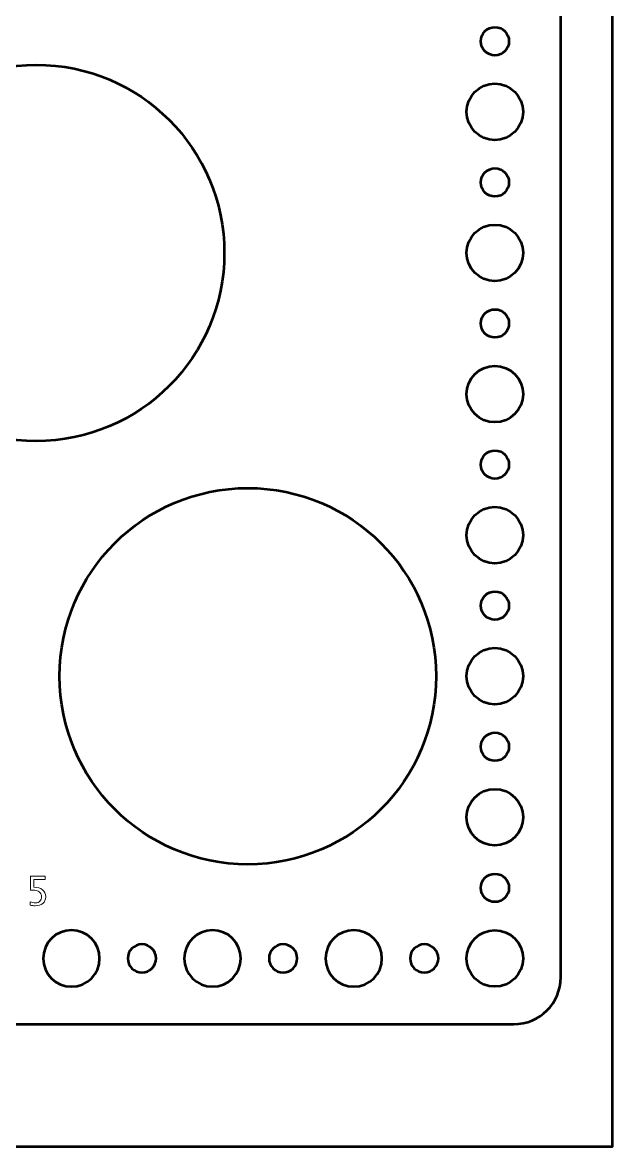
# Model space of a CAD drawing. Header units: centimetres. Extents: x -44 to 44, y -14.8 to 14.1.
# Drawn here: x 37.73 to 44, y -14.75 to -2.8 of the extents above; entities that cross this region are included whole.
import ezdxf

# ---------------------------------------------------------------- set-up
doc = ezdxf.new("R2010")
doc.units = ezdxf.units.CM
doc.header["$MEASUREMENT"] = 0
doc.layers.add('Layer 1', color=7, linetype='Continuous')

msp = doc.modelspace()

# ---------------------------------------------------------------- linework, layer by layer
at = {"layer": 'Layer 1', "color": 4, "lineweight": 53}
msp.add_lwpolyline([(16, -14.75), (44, -14.75), (44, 8.75), (16, 8.75), (16, -14.75)], close=True, dxfattribs=at)
at = {"layer": 'Layer 1', "lineweight": 53}
for centre, major_axis in [((42.75, -3), (0, 0.15)), ((37.87505, -5.25005), (0, 2.00005)), ((42.75001, -3.75001), (0, 0.30001)), ((42.75, -4.5), (0, 0.15)), ((42.75001, -5.25001), (0, 0.30001)), ((42.75, -6), (0, 0.15)), ((42.75001, -6.75001), (0, 0.30001)), ((42.75, -7.5), (0, 0.15)), ((40.12505, -9.75005), (0, 2.00005)), ((42.75001, -8.25001), (0, 0.30001)), ((42.75, -9), (0, 0.15)), ((42.75001, -9.75001), (0, 0.30001)), ((42.75, -10.5), (0, 0.15)), ((42.75001, -11.25001), (0, 0.30001)), ((42.75, -12), (0, 0.15)), ((42.75001, -12.75001), (0, 0.30001))]:
    msp.add_ellipse(centre, major_axis=major_axis, ratio=1, dxfattribs=at)
for points, knots in [([(16.55, -12.95), (16.55, -12.95), (16.55, 6.95), (16.55, 6.95), (16.55, 6.95), (16.55, 7.22614), (16.77386, 7.45), (17.05, 7.45), (17.05, 7.45), (17.05, 7.45), (42.95, 7.45), (42.95, 7.45), (42.95, 7.45), (43.22614, 7.45), (43.45, 7.22614), (43.45, 6.95), (43.45, 6.95), (43.45, 6.95), (43.45, -12.95), (43.45, -12.95), (43.45, -12.95), (43.45, -13.22614), (43.22614, -13.45), (42.95, -13.45), (42.95, -13.45), (42.95, -13.45), (17.05, -13.45), (17.05, -13.45), (17.05, -13.45), (16.77386, -13.45), (16.55, -13.22614), (16.55, -12.95)], [0, 0, 0, 0, 0.11111111, 0.11111111, 0.11111111, 0.11111111, 0.22222222, 0.22222222, 0.22222222, 0.22222222, 0.33333333, 0.33333333, 0.33333333, 0.33333333, 0.44444444, 0.44444444, 0.44444444, 0.44444444, 0.55555556, 0.55555556, 0.55555556, 0.55555556, 0.66666667, 0.66666667, 0.66666667, 0.66666667, 0.77777778, 0.77777778, 0.77777778, 0.77777778, 1, 1, 1, 1]), ([(37.95, -12.75), (37.95, -12.58431), (38.08431, -12.45), (38.25, -12.45), (38.25, -12.45), (38.41569, -12.45), (38.55, -12.58431), (38.55, -12.75), (38.55, -12.75), (38.55, -12.91569), (38.41569, -13.05), (38.25, -13.05), (38.25, -13.05), (38.08431, -13.05), (37.95, -12.91569), (37.95, -12.75)], [0, 0, 0, 0, 0.2, 0.2, 0.2, 0.2, 0.4, 0.4, 0.4, 0.4, 0.6, 0.6, 0.6, 0.6, 1, 1, 1, 1]), ([(39.45, -12.75), (39.45, -12.58431), (39.58431, -12.45), (39.75, -12.45), (39.75, -12.45), (39.91569, -12.45), (40.05, -12.58431), (40.05, -12.75), (40.05, -12.75), (40.05, -12.91569), (39.91569, -13.05), (39.75, -13.05), (39.75, -13.05), (39.58431, -13.05), (39.45, -12.91569), (39.45, -12.75)], [0, 0, 0, 0, 0.2, 0.2, 0.2, 0.2, 0.4, 0.4, 0.4, 0.4, 0.6, 0.6, 0.6, 0.6, 1, 1, 1, 1]), ([(40.95, -12.75), (40.95, -12.58431), (41.08431, -12.45), (41.25, -12.45), (41.25, -12.45), (41.41569, -12.45), (41.55, -12.58431), (41.55, -12.75), (41.55, -12.75), (41.55, -12.91569), (41.41569, -13.05), (41.25, -13.05), (41.25, -13.05), (41.08431, -13.05), (40.95, -12.91569), (40.95, -12.75)], [0, 0, 0, 0, 0.2, 0.2, 0.2, 0.2, 0.4, 0.4, 0.4, 0.4, 0.6, 0.6, 0.6, 0.6, 1, 1, 1, 1]), ([(38.85, -12.75), (38.85, -12.66716), (38.91716, -12.6), (39, -12.6), (39, -12.6), (39.08284, -12.6), (39.15, -12.66716), (39.15, -12.75), (39.15, -12.75), (39.15, -12.83284), (39.08284, -12.9), (39, -12.9), (39, -12.9), (38.91716, -12.9), (38.85, -12.83284), (38.85, -12.75)], [0, 0, 0, 0, 0.2, 0.2, 0.2, 0.2, 0.4, 0.4, 0.4, 0.4, 0.6, 0.6, 0.6, 0.6, 1, 1, 1, 1]), ([(40.35, -12.75), (40.35, -12.66716), (40.41716, -12.6), (40.5, -12.6), (40.5, -12.6), (40.58284, -12.6), (40.65, -12.66716), (40.65, -12.75), (40.65, -12.75), (40.65, -12.83284), (40.58284, -12.9), (40.5, -12.9), (40.5, -12.9), (40.41716, -12.9), (40.35, -12.83284), (40.35, -12.75)], [0, 0, 0, 0, 0.2, 0.2, 0.2, 0.2, 0.4, 0.4, 0.4, 0.4, 0.6, 0.6, 0.6, 0.6, 1, 1, 1, 1]), ([(41.85, -12.75), (41.85, -12.66716), (41.91716, -12.6), (42, -12.6), (42, -12.6), (42.08284, -12.6), (42.15, -12.66716), (42.15, -12.75), (42.15, -12.75), (42.15, -12.83284), (42.08284, -12.9), (42, -12.9), (42, -12.9), (41.91716, -12.9), (41.85, -12.83284), (41.85, -12.75)], [0, 0, 0, 0, 0.2, 0.2, 0.2, 0.2, 0.4, 0.4, 0.4, 0.4, 0.6, 0.6, 0.6, 0.6, 1, 1, 1, 1])]:
    msp.add_open_spline(points, degree=3, knots=knots, dxfattribs=at)
at = {"layer": 'Layer 1', "color": 5, "lineweight": 9}
msp.add_open_spline([(37.81074, -12.18379), (37.81074, -12.18379), (37.81074, -12.14738), (37.81074, -12.14738), (37.81074, -12.14738), (37.83099, -12.15557), (37.85018, -12.15966), (37.86852, -12.15966), (37.86852, -12.15966), (37.88856, -12.15966), (37.90436, -12.15373), (37.91586, -12.14188), (37.91586, -12.14188), (37.92736, -12.13003), (37.93308, -12.11373), (37.93308, -12.09299), (37.93308, -12.09299), (37.93308, -12.07069), (37.92496, -12.05362), (37.90874, -12.04183), (37.90874, -12.04183), (37.89251, -12.03005), (37.86901, -12.02419), (37.83832, -12.02419), (37.83832, -12.02419), (37.8312, -12.02419), (37.82365, -12.02469), (37.81582, -12.02568), (37.81582, -12.02568), (37.81582, -12.02568), (37.81582, -11.87645), (37.81582, -11.87645), (37.81582, -11.87645), (37.81582, -11.87645), (37.97076, -11.87645), (37.97076, -11.87645), (37.97076, -11.87645), (37.97076, -11.87645), (37.97076, -11.91201), (37.97076, -11.91201), (37.97076, -11.91201), (37.97076, -11.91201), (37.85138, -11.91201), (37.85138, -11.91201), (37.85138, -11.91201), (37.85138, -11.91201), (37.85138, -11.99287), (37.85138, -11.99287), (37.85138, -11.99287), (37.89075, -11.99287), (37.92144, -12.0019), (37.94352, -12.01996), (37.94352, -12.01996), (37.9656, -12.03795), (37.97668, -12.06293), (37.97668, -12.09489), (37.97668, -12.09489), (37.97668, -12.12466), (37.96666, -12.14795), (37.94663, -12.16481), (37.94663, -12.16481), (37.92659, -12.18167), (37.89893, -12.19014), (37.86365, -12.19014), (37.86365, -12.19014), (37.84792, -12.19014), (37.83028, -12.18802), (37.81074, -12.18379)], degree=3, knots=[0, 0, 0, 0, 0.05555556, 0.05555556, 0.05555556, 0.05555556, 0.11111111, 0.11111111, 0.11111111, 0.11111111, 0.16666667, 0.16666667, 0.16666667, 0.16666667, 0.22222222, 0.22222222, 0.22222222, 0.22222222, 0.27777778, 0.27777778, 0.27777778, 0.27777778, 0.33333333, 0.33333333, 0.33333333, 0.33333333, 0.38888889, 0.38888889, 0.38888889, 0.38888889, 0.44444444, 0.44444444, 0.44444444, 0.44444444, 0.5, 0.5, 0.5, 0.5, 0.55555556, 0.55555556, 0.55555556, 0.55555556, 0.61111111, 0.61111111, 0.61111111, 0.61111111, 0.66666667, 0.66666667, 0.66666667, 0.66666667, 0.72222222, 0.72222222, 0.72222222, 0.72222222, 0.77777778, 0.77777778, 0.77777778, 0.77777778, 0.83333333, 0.83333333, 0.83333333, 0.83333333, 0.88888889, 0.88888889, 0.88888889, 0.88888889, 1, 1, 1, 1], dxfattribs=at)

doc.saveas('drawing.dxf')
